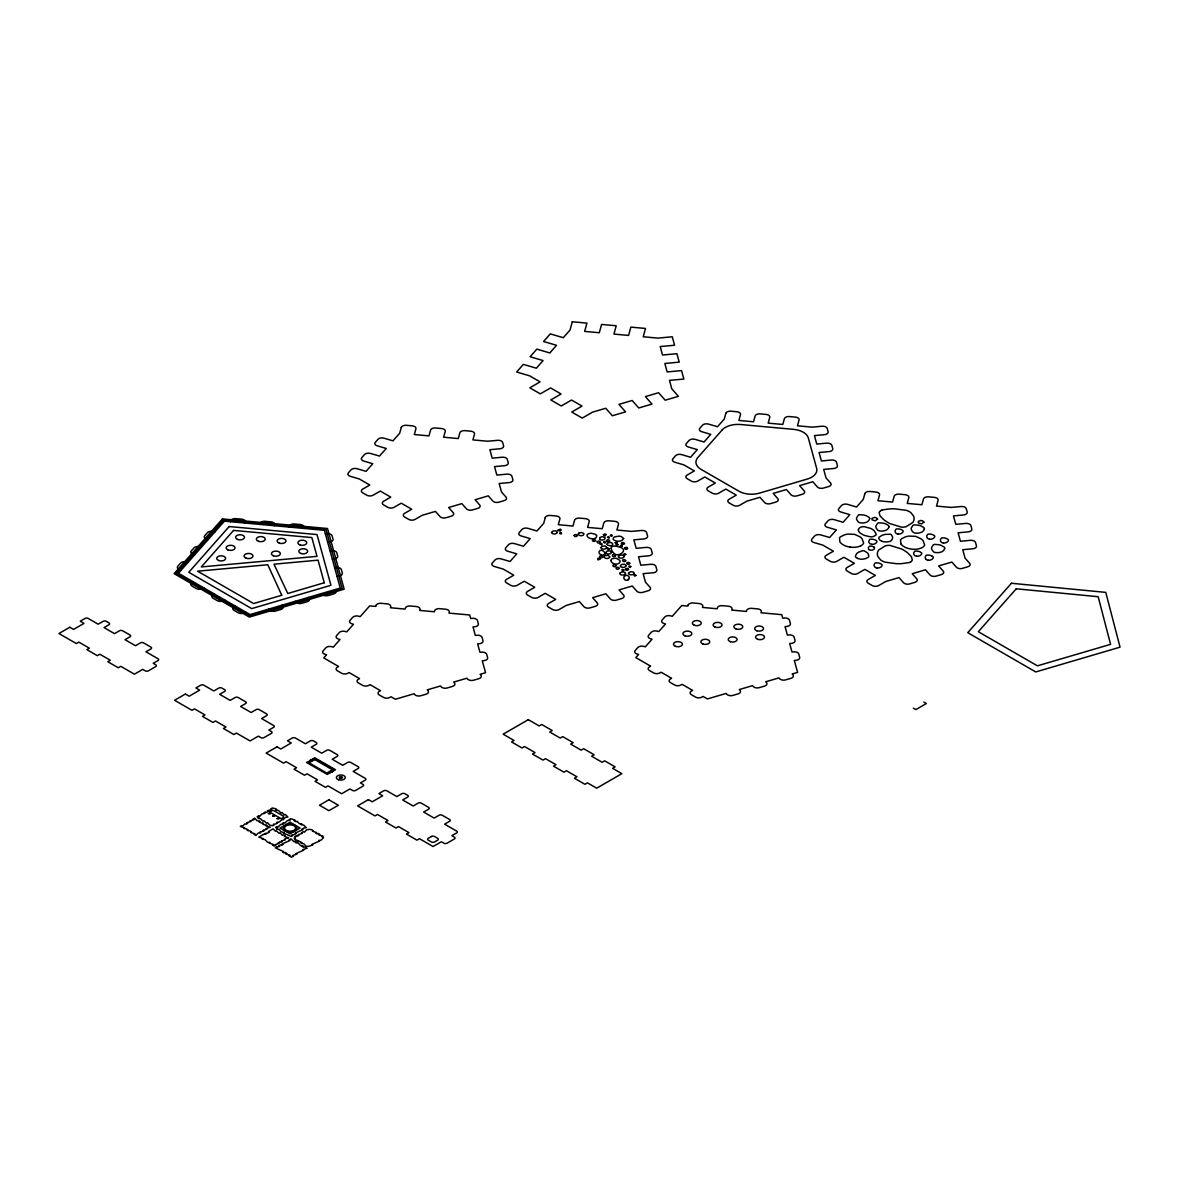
<?xml version="1.0" encoding="UTF-8"?>
<svg xmlns="http://www.w3.org/2000/svg" width="1179" height="1179" viewBox="0 0 1179 1179"><rect width="100%" height="100%" fill="white"/><g stroke="black" fill="none" stroke-linecap="round" stroke-linejoin="round"><path stroke-width="1.5" d="M858.356 529.798L858.341 530.034A9.609 5.541 0 0 0 860.935 533.527L863.057 534.765A29.991 17.317 0 0 0 864.561 535.428L870.353 536.828A6.249 3.611 0 0 0 873.595 536.43L875.629 535.34A4.333 2.505 0 0 0 876.218 534.279L874.361 530.918A20.087 11.598 0 0 0 872.254 529.283A18.599 10.744 0 0 0 870.809 528.443L863.853 526.586M625.474 573.937L625.474 573.495A5.586 3.228 0 0 0 624.826 572.287L622.04 571.933A5.703 3.286 0 0 0 620.316 573.053M230.48 521.722L230.745 520.779A4.451 2.564 0 0 1 235.829 518.642L241.695 519.173A4.451 2.564 0 0 1 245.394 522.105L245.129 523.063M259.778 524.404L260.028 523.447A4.451 2.564 0 0 1 265.128 521.31L270.978 521.855A4.451 2.564 0 0 1 274.678 524.788L274.412 525.746M289.061 527.087L289.327 526.129A4.451 2.564 0 0 1 294.411 523.992L300.262 524.522A4.451 2.564 0 0 1 303.961 527.47L303.71 528.413M634.125 573.805L634.155 573.259A5.586 3.228 0 0 0 633.506 572.066L630.721 571.697A5.703 3.286 0 0 0 628.996 572.817M628.834 578.992L627.862 579.965M604.459 554.528L604.798 553.423M310.49 759.703L311.551 759.703M311.477 760.101L314.719 757.743L335.47 769.725L332.316 771.7M331.27 771.7L332.183 771.597L327.29 774.441L306.54 762.459L311.197 760.308L310.49 760.042M332.301 772.053L331.314 772.068M597.974 558.522L597.915 559.937L600.008 559.141M193.282 581.807L192.103 582.485A4.451 2.564 0 0 0 192.103 586.125L196.303 588.542A4.451 2.564 0 0 0 202.596 588.542L203.775 587.864M214.254 593.907L213.075 594.599A4.451 2.564 0 0 0 213.075 598.225L217.275 600.642A4.451 2.564 0 0 0 223.553 600.642L224.732 599.964M235.225 606.021L234.046 606.699A4.451 2.564 0 0 0 234.046 610.324L238.232 612.756A4.451 2.564 0 0 0 244.525 612.756L245.704 612.078M860.567 545.892L862.203 544.904A7.855 4.539 0 0 0 863.617 542.988L862.041 538.641A19.144 11.053 0 0 0 859.933 536.769L854.642 534.367L848.128 534.072A13.897 8.017 0 0 0 844.562 534.809L840.568 536.74A7.944 4.583 0 0 0 839.522 537.963L839.89 541.913A14.693 8.489 0 0 0 850.251 547.13M882.216 509.932L889.791 508.886A46.909 27.088 0 0 1 895.141 508.871L906.194 510.33A13.809 7.973 0 0 1 910.719 512.526L913.533 515.93A18.481 10.67 0 0 1 912.826 522.474L906.076 526.733A10.036 5.792 0 0 1 901.567 527.175L889.747 523.535A45.141 26.071 0 0 1 883.557 519.497L879.976 515.754L879.166 512.6A6.529 3.773 0 0 1 880.212 511.067A7.487 4.318 0 0 1 880.949 510.536M325.375 533.807L327.025 533.66A4.451 2.564 0 0 1 332.11 535.797L333.038 539.186A4.451 2.564 0 0 1 329.339 542.119L327.688 542.266M330.017 550.726L331.667 550.578A4.451 2.564 0 0 1 336.752 552.7L337.68 556.09A4.451 2.564 0 0 1 333.981 559.023L332.331 559.17M334.659 567.63L336.295 567.482A4.451 2.564 0 0 1 341.394 569.619L342.323 572.994A4.451 2.564 0 0 1 338.624 575.942L336.973 576.089M623.278 542.605C627.7 544.064 619.727 545.656 621.628 542.812A3.198 1.842 0 0 1 623.278 542.62M898.074 533.94L897.867 533.91A2.844 1.636 0 0 1 896.025 533.247L895.274 532.156A9.167 5.291 0 0 1 895.17 530.565L896.055 529.179A2.034 1.179 0 0 1 896.924 528.87L899.223 528.973A8.71 5.025 0 0 1 901.552 529.71L902.878 530.565A2.653 1.533 0 0 1 903.143 531.302L902.908 531.994A5.04 2.918 0 0 1 898.089 534.146M929.7 539.112L929.494 539.098A2.844 1.636 0 0 1 927.637 538.42L926.9 537.344A9.167 5.291 0 0 1 926.782 535.738L927.667 534.367A2.034 1.179 0 0 1 928.551 534.043L930.85 534.161A8.71 5.025 0 0 1 933.164 534.898L934.49 535.752A2.653 1.533 0 0 1 934.77 536.489L934.52 537.182A5.04 2.918 0 0 1 929.7 539.334M943.392 542.9L943.185 542.885A2.844 1.636 0 0 1 941.343 542.207L940.591 541.117A9.167 5.291 0 0 1 940.474 539.525L941.373 538.155A2.034 1.179 0 0 1 942.242 537.83L944.541 537.948A8.71 5.025 0 0 1 946.87 538.685L948.196 539.525A2.653 1.533 0 0 1 948.461 540.262L948.211 540.969A5.04 2.918 0 0 1 943.392 543.106M871.782 544.212L871.576 544.197A2.844 1.636 0 0 1 869.734 543.519L869.056 542.605A9.167 5.291 0 0 1 868.879 540.837L869.763 539.466A2.034 1.179 0 0 1 870.633 539.142L872.932 539.26A8.71 5.025 0 0 1 875.26 539.997L876.586 540.852A2.653 1.533 0 0 1 876.852 541.588L876.616 542.281A5.04 2.918 0 0 1 871.797 544.433M916.658 556.134L916.451 556.12A2.844 1.636 0 0 1 914.609 555.442L913.858 554.351A9.167 5.291 0 0 1 913.74 552.759L914.624 551.389A2.034 1.179 0 0 1 915.508 551.065L917.807 551.183A8.71 5.025 0 0 1 920.136 551.905L921.462 552.759A2.653 1.533 0 0 1 921.727 553.496L921.536 554.086A5.04 2.918 0 0 1 916.658 556.341M928.212 560.128L928.006 560.099A2.844 1.636 0 0 1 926.163 559.436M877.058 567.88L876.852 567.865A2.844 1.636 0 0 1 874.995 567.187L874.258 566.097A9.167 5.291 0 0 1 874.14 564.505L875.024 563.135A2.034 1.179 0 0 1 875.909 562.81L878.208 562.928A8.71 5.025 0 0 1 880.521 563.665L881.848 564.505A2.653 1.533 0 0 1 882.128 565.242L881.936 565.832A5.04 2.918 0 0 1 877.058 568.101M214.902 531.95L213.414 531.523A4.451 2.564 0 0 0 207.43 532.643L204.748 535.693A4.451 2.564 0 0 0 206.679 539.142L208.167 539.584M201.447 547.203L199.958 546.776A4.451 2.564 0 0 0 193.975 547.896L191.278 550.947A4.451 2.564 0 0 0 193.223 554.395L194.712 554.837M187.977 562.457L186.488 562.029A4.451 2.564 0 0 0 180.505 563.149L177.823 566.2A4.451 2.564 0 0 0 179.768 569.649L181.242 570.091M857.634 558.404L856.367 557.741A4.495 2.594 0 0 1 855.379 556.355L856.455 553.879A15.298 8.828 0 0 1 858.489 552.199L862.674 550.696A3.286 1.901 0 0 1 864.015 550.799L867.066 552.524A14.575 8.415 0 0 1 868.392 554.248L868.805 556.4A4.259 2.461 0 0 1 868.098 557.358L866.108 558.374A14.516 8.386 0 0 1 865.268 558.654L864.148 558.934A6.426 3.714 0 0 1 860.847 559.155A8.017 4.628 0 0 1 857.634 558.389M601.216 554.793C596.957 553.629 599.492 548.456 603.058 550.873A6.912 3.994 0 0 1 604.694 553.423M931.69 555.898L933.016 556.753A2.653 1.533 0 0 1 933.282 557.49L933.031 558.183A5.04 2.918 0 0 1 928.212 560.334M923.835 702.08L926.355 703.539L915.877 709.581L913.357 708.137M314.719 759.556L332.478 769.813M874.509 547.41L873.551 546.82A6.912 3.994 0 0 0 871.708 546.245L870.043 546.128A1.636 0.943 0 0 0 869.188 546.408L868.54 547.233A7.059 4.082 0 0 0 868.628 548.898L868.894 549.355M604.842 537.712L604.208 537.315A5.586 3.228 0 0 0 602.292 536.71L599.89 537.462A5.703 3.286 0 0 0 599.964 539.068M926.163 559.436L925.412 558.345A9.167 5.291 0 0 1 925.294 556.753L926.178 555.368A2.034 1.179 0 0 1 927.062 555.058L929.361 555.162A8.71 5.025 0 0 1 931.69 555.898M334.777 589.647L335.543 590.517A4.451 2.564 0 0 1 333.598 593.965L328.307 595.513A4.451 2.564 0 0 1 322.324 594.393L321.572 593.538M308.353 597.429L309.119 598.284A4.451 2.564 0 0 1 307.174 601.732L301.883 603.294A4.451 2.564 0 0 1 295.9 602.174L295.148 601.305M281.943 605.195L282.695 606.05A4.451 2.564 0 0 1 280.749 609.514L275.473 611.061A4.451 2.564 0 0 1 269.49 609.941L268.724 609.086M596.589 535.531C597.724 540.336 586.788 539.54 587.009 535.045A3.257 1.886 0 0 1 587.525 534.367L588.822 533.689A5.6 3.228 0 0 1 590.988 533.247L595.159 534.205A7.634 4.407 0 0 1 596.589 535.531M900.903 543.917L900.535 539.953A7.944 4.583 0 0 1 901.581 538.744L905.59 536.799A13.897 8.017 0 0 1 909.156 536.077L915.656 536.357L920.946 538.759A19.144 11.053 0 0 1 923.069 540.63L924.631 544.978A7.855 4.539 0 0 1 923.216 546.909L921.58 547.896A12.011 6.927 0 0 1 911.279 549.09A14.693 8.489 0 0 1 900.933 543.902M624.104 556.562L623.809 556.046A5.586 3.228 0 0 0 622.497 555.044L619.771 555.162A5.703 3.286 0 0 0 618.71 556.65M626.034 565.773L625.754 565.257A5.586 3.228 0 0 0 624.428 564.255L621.598 564.461A5.703 3.286 0 0 0 620.64 565.846M606.699 547.513L606.404 546.982A5.586 3.228 0 0 0 605.092 545.995L602.248 546.201A5.703 3.286 0 0 0 601.29 547.587M611.547 552.391L611.253 551.86A5.586 3.228 0 0 0 609.941 550.873L607.214 550.991A5.703 3.286 0 0 0 606.139 552.465M330.592 772.54A1.665 0.958 0 0 1 330.592 771.184A1.665 0.958 0 0 1 332.95 771.184M312.199 759.188A1.665 0.958 0 0 1 312.199 760.558A1.665 0.958 0 0 1 309.841 760.558M597.9 558.271A1.592 0.914 0 0 1 599.772 559.111M610.088 545.612A5.703 3.286 0 0 1 607.686 545.052L606.713 544.271L607.318 543.416A5.586 3.228 0 0 1 609.057 542.664L609.956 542.487A2.844 1.636 0 0 1 612.756 544.167A2.844 1.636 0 0 1 610.118 545.862M605.814 555.56A5.703 3.286 0 0 1 608.408 555.501L609.911 556.901A5.586 3.228 0 0 1 608.865 557.991L608.158 558.36A2.844 1.636 0 0 1 604.414 557.49A2.844 1.636 0 0 1 605.608 555.324M625.872 565.773A2.844 1.636 0 0 1 623.131 567.394A2.844 1.636 0 0 1 620.198 565.876M623.942 556.562A2.844 1.636 0 0 1 621.186 558.183A2.844 1.636 0 0 1 618.268 556.665M606.537 547.498A2.844 1.636 0 0 1 603.781 549.119A2.844 1.636 0 0 1 600.863 547.601M611.385 552.391A2.844 1.636 0 0 1 608.629 554.012A2.844 1.636 0 0 1 605.711 552.479M604.562 554.572A2.255 1.312 0 0 1 601.29 554.749M579.154 533.173A5.703 3.286 0 0 1 581.468 532.51L583.826 533.439A5.586 3.228 0 0 1 583.649 534.677L583.281 535.178A2.844 1.636 0 0 1 579.228 535.266A2.844 1.636 0 0 1 578.801 533.011M604.694 537.757A2.844 1.636 0 0 1 603.324 539.879A2.844 1.636 0 0 1 599.58 539.186M557.092 531.935A5.586 3.228 0 0 0 555.913 530.874L553.054 530.977A5.703 3.286 0 0 0 551.934 532.318M557.166 532.451A2.844 1.636 0 0 1 554.218 533.954A2.844 1.636 0 0 1 551.492 532.318M633.963 573.775A2.844 1.636 0 0 1 630.426 574.748A2.844 1.636 0 0 1 628.569 572.743M625.283 573.996A2.844 1.636 0 0 1 621.746 574.984A2.844 1.636 0 0 1 619.889 572.979M628.731 578.963A6.912 3.994 0 0 0 628.761 576.251C626.535 573.554 621.672 576.988 624.649 579.567A2.255 1.312 0 0 0 627.935 580.024M880.846 510.61A6.529 3.773 0 0 1 882.098 510.006M858.43 529.813A5.792 3.345 0 0 1 863.839 526.541M881.671 541.132A8.017 4.628 0 0 1 879.446 539.599L878.886 538.67A4.495 2.594 0 0 1 879.151 537.182L882.157 535.295A15.298 8.828 0 0 1 885.326 534.382L890.248 534.22A3.286 1.901 0 0 1 891.339 534.677L892.606 537.034A14.575 8.415 0 0 1 892.341 538.906L890.926 540.91A4.259 2.461 0 0 1 889.511 541.559L886.917 541.913A14.516 8.386 0 0 1 885.96 541.913L884.736 541.868A6.426 3.714 0 0 1 881.656 541.146M874.214 547.469A3.36 1.931 0 0 1 872.902 549.856A3.36 1.931 0 0 1 868.599 549.502M910.586 561.926A6.529 3.773 0 0 1 909.333 562.53L901.655 563.65A46.909 27.088 0 0 1 896.305 563.665L885.252 562.206A13.809 7.973 0 0 1 880.713 560.01L877.913 556.606A18.481 10.67 0 0 1 878.62 550.062L885.355 545.818A10.036 5.792 0 0 1 889.88 545.361L901.699 549.016A45.141 26.071 0 0 1 907.874 553.039L911.47 556.797L912.281 559.937A6.529 3.773 0 0 1 911.234 561.469A7.487 4.318 0 0 1 910.483 562M860.611 545.936A12.011 6.927 0 0 1 850.265 547.1M602.705 557.004L602.616 556.753A3.198 1.842 0 0 0 601.526 555.928C597.65 555.191 600.17 559.819 602.675 557.166M609.44 548.78C607.406 551.492 606.345 546.29 609.44 548.824M615.453 555.707L615.364 555.471A3.198 1.842 0 0 0 614.274 554.631C610.501 553.835 612.785 558.522 615.438 555.869M615.954 565.758C614.952 568.573 610.221 564.785 614.775 564.682A3.198 1.842 0 0 1 615.806 565.448L615.954 565.758M617.958 544.61C616.249 547.307 614.598 542.252 617.958 544.61M619.108 568.352C618.15 571.078 613.316 567.467 617.929 567.276A3.198 1.842 0 0 1 618.96 568.042L619.108 568.352M622.203 546.054C620.331 548.78 618.931 543.666 622.203 546.054M623.883 570.046C622.173 572.743 620.522 567.688 623.883 570.046M625.725 560.688L625.636 560.438A3.198 1.842 0 0 0 624.546 559.612C620.714 558.861 623.175 563.503 625.695 560.836M625.798 554.381C623.868 557.077 622.615 551.934 625.798 554.381M627.567 548.353C626.771 551.079 621.746 547.498 626.388 547.277A3.198 1.842 0 0 1 627.42 548.043L627.567 548.412M628.51 569.398C627.346 572.198 622.792 568.396 627.331 568.322A3.198 1.842 0 0 1 628.363 569.103L628.51 569.398M629.733 563.415C628.834 566.112 623.912 562.53 628.554 562.339A3.198 1.842 0 0 1 629.586 563.105L629.733 563.415M630.824 566.554C629.144 569.236 627.493 564.166 630.824 566.554M611.208 548.161L611.208 548.338A16.197 9.344 0 0 0 613.257 552.494C617.236 559.038 629.763 549.591 619.668 547.159A18.525 10.699 0 0 0 616.484 546.304L614.097 546.024A2.815 1.621 0 0 0 611.547 547.041L611.208 548.161M615.187 542.694C617.958 545.435 618.253 540.468 615.187 542.694M574.173 535.369C573.922 537.639 578.697 536.371 576.988 534.971A3.198 1.842 0 0 0 575.485 534.529L574.173 535.295M592.462 540.233C592.271 542.591 597.075 541.087 595.292 539.835A3.198 1.842 0 0 0 593.789 539.392L592.462 540.233M597.178 541.854C596.972 544.197 601.791 542.738 599.993 541.456A3.198 1.842 0 0 0 598.505 541.014L597.193 541.706M600.258 544.123C602.823 546.879 602.675 541.574 600.258 544.123M603.368 534.839L605.092 536.047L606.271 534.485A3.198 1.842 0 0 0 604.694 533.984L603.368 534.765M603.677 542.237C606.212 544.978 606.08 539.79 603.677 542.193M606.492 540.601C606.257 542.841 611.017 541.633 609.322 540.203A3.198 1.842 0 0 0 607.819 539.746L606.492 540.601M607.539 537.403C610.177 540.1 609.808 534.927 607.553 537.3M610.383 535.502C613.08 538.213 612.564 532.967 610.398 535.443M557.932 530.299L559.833 531.11L561.204 529.946A3.198 1.842 0 0 0 560.261 529.135L557.932 530.299M559.642 533.468C563.105 535.517 561.233 530.476 559.657 533.424M610.869 560.482C611.223 564.402 618.798 565.625 620.066 561.823A7.634 4.407 0 0 0 619.697 560.276L616.573 558.419A5.6 3.228 0 0 0 614.288 558.315L612.608 558.625A3.257 1.886 0 0 0 611.68 559.111L610.869 560.482M635.997 575.367C634.022 577.975 632.931 572.935 635.997 575.367M268.429 813.584L270.433 813.672L268.444 813.51M272.762 816.089L274.751 816.177L272.776 816.001M277.094 818.594L279.084 818.624L277.094 818.594M623.647 538.508C622.114 542.104 616.249 541.883 613.522 539.776A3.257 1.886 0 0 1 613.168 539.068L613.404 538.066A5.6 3.228 0 0 1 614.583 536.931L618.842 536.121A7.634 4.407 0 0 1 621.421 536.622L623.647 538.508M869.66 518.686L869.144 519.998A14.516 8.386 0 0 1 868.776 520.514L868.186 521.133A6.426 3.714 0 0 1 865.784 522.459A8.017 4.628 0 0 1 862.438 522.975L860.744 522.901A4.495 2.594 0 0 1 858.504 522.15L856.75 519.806A15.298 8.828 0 0 1 856.602 517.758L858.356 515.09A3.286 1.901 0 0 1 859.535 514.707L863.765 515.002A14.575 8.415 0 0 1 866.624 515.916L869.218 517.478A4.259 2.461 0 0 1 869.66 518.48L869.66 518.686M877.589 519.055L875.231 520.838L872.165 519.88A6.013 3.478 0 0 1 872.062 518.303L874.626 517.389A5.895 3.404 0 0 1 876.631 518.023L877.589 519.055M888.995 526.792L888.48 528.104A14.516 8.386 0 0 1 888.096 528.619L887.522 529.238A6.426 3.714 0 0 1 885.12 530.565A8.017 4.628 0 0 1 881.774 531.095L880.065 531.007A4.495 2.594 0 0 1 877.839 530.27L876.085 527.912A15.298 8.828 0 0 1 875.938 525.863L877.677 523.211A3.286 1.901 0 0 1 878.856 522.828L883.086 523.122A14.575 8.415 0 0 1 885.96 524.021L888.553 525.583A4.259 2.461 0 0 1 888.995 526.6L888.995 526.792M923.894 522.105L921.536 523.889L918.529 523.034A6.013 3.478 0 0 1 918.367 521.354L920.932 520.44A5.895 3.404 0 0 1 922.951 521.074L923.894 522.105M924.351 528.87L923.835 530.182A14.516 8.386 0 0 1 923.466 530.697L922.877 531.316A6.426 3.714 0 0 1 920.475 532.643A8.017 4.628 0 0 1 917.129 533.173L915.435 533.085A4.495 2.594 0 0 1 913.194 532.333L911.441 529.99A15.298 8.828 0 0 1 911.293 527.941L913.032 525.274A3.286 1.901 0 0 1 914.226 524.891L918.456 525.186A14.575 8.415 0 0 1 921.315 526.099L923.909 527.661A4.259 2.461 0 0 1 924.351 528.664L924.351 528.87M944.674 548.353L944.158 549.665A14.516 8.386 0 0 1 943.789 550.18L943.2 550.799A6.426 3.714 0 0 1 940.798 552.14A8.017 4.628 0 0 1 937.452 552.656L935.758 552.583A4.495 2.594 0 0 1 933.517 551.831L931.764 549.473A15.298 8.828 0 0 1 931.616 547.439L933.37 544.772A3.286 1.901 0 0 1 934.549 544.389L938.779 544.683A14.575 8.415 0 0 1 941.638 545.582L944.232 547.159A4.259 2.461 0 0 1 944.674 548.161L944.674 548.353M401.287 427.432L399.696 433.209L392.975 440.828L383.956 438.175A4.451 2.564 0 0 0 377.973 439.31L375.276 442.361A4.451 2.564 0 0 0 377.221 445.809L386.24 448.462L379.505 456.081L370.486 453.443A4.451 2.564 0 0 0 364.503 454.563L361.82 457.614A4.451 2.564 0 0 0 363.766 461.063L372.77 463.715L366.05 471.349L357.031 468.697A4.451 2.564 0 0 0 351.047 469.817L348.35 472.867A4.451 2.564 0 0 0 350.296 476.316L359.315 478.969L369.793 485.026L362.646 489.152A4.451 2.564 0 0 0 362.646 492.778L366.831 495.209A4.451 2.564 0 0 0 373.124 495.209L380.286 491.068L390.765 497.125L383.617 501.252A4.451 2.564 0 0 0 383.617 504.892L387.803 507.309A4.451 2.564 0 0 0 394.095 507.309L401.258 503.182L411.736 509.24L404.574 513.366A4.451 2.564 0 0 0 404.574 516.991L408.774 519.423A4.451 2.564 0 0 0 415.067 519.423L422.215 515.282L435.434 511.406L440.018 516.608A4.451 2.564 0 0 0 446.001 517.728L451.292 516.166A4.451 2.564 0 0 0 453.237 512.718L448.639 507.515L461.844 503.625L466.442 508.827A4.451 2.564 0 0 0 472.425 509.962L477.716 508.4A4.451 2.564 0 0 0 479.661 504.951L475.063 499.749L488.268 495.858L492.866 501.06A4.451 2.564 0 0 0 498.85 502.18L504.126 500.633A4.451 2.564 0 0 0 506.071 497.17L501.488 491.967L499.159 483.508L509.151 482.594A4.451 2.564 0 0 0 512.85 479.661L511.922 476.287A4.451 2.564 0 0 0 506.837 474.15L496.845 475.063L494.517 466.604L504.524 465.69A4.451 2.564 0 0 0 508.208 462.757L507.294 459.368A4.451 2.564 0 0 0 502.195 457.231L492.203 458.145L489.889 449.7L499.881 448.786A4.451 2.564 0 0 0 503.58 445.839L502.652 442.464A4.451 2.564 0 0 0 497.553 440.327L487.561 441.241L472.926 439.9L474.503 434.137A4.451 2.564 0 0 0 470.804 431.19L464.953 430.659A4.451 2.564 0 0 0 459.854 432.796L458.277 438.559L443.628 437.217L445.22 431.455A4.451 2.564 0 0 0 441.521 428.522L435.655 427.977A4.451 2.564 0 0 0 430.571 430.114L428.994 435.891L414.345 434.55L415.922 428.773A4.451 2.564 0 0 0 412.237 425.84L406.372 425.31A4.451 2.564 0 0 0 401.287 427.432M376.057 605.461L375.792 606.404L369.72 605.859L360.199 616.632L358.725 616.204A4.451 2.564 0 0 0 352.742 617.324L350.045 620.375A4.451 2.564 0 0 0 351.99 623.824L353.479 624.266L346.744 631.9L345.255 631.458A4.451 2.564 0 0 0 339.272 632.578L336.59 635.628A4.451 2.564 0 0 0 338.52 639.077L340.009 639.519L333.289 647.153L331.8 646.711A4.451 2.564 0 0 0 325.817 647.831L323.12 650.882A4.451 2.564 0 0 0 325.065 654.33L326.554 654.772L323.768 657.926L338.594 666.489L337.415 667.167A4.451 2.564 0 0 0 337.415 670.807L341.601 673.224A4.451 2.564 0 0 0 347.893 673.224L349.072 672.546L359.551 678.603L358.372 679.281A4.451 2.564 0 0 0 358.372 682.906L362.572 685.338A4.451 2.564 0 0 0 368.865 685.338L370.044 684.645L380.522 690.702L379.343 691.38A4.451 2.564 0 0 0 379.343 695.02L383.543 697.437A4.451 2.564 0 0 0 389.836 697.437L391.015 696.76L395.348 699.265L414.035 693.768L414.787 694.623A4.451 2.564 0 0 0 420.77 695.743L426.061 694.195A4.451 2.564 0 0 0 428.006 690.732L427.24 689.877L440.46 686.001L441.211 686.856A4.451 2.564 0 0 0 447.195 687.976L452.471 686.414A4.451 2.564 0 0 0 454.416 682.965L453.664 682.11L466.869 678.22L467.636 679.075A4.451 2.564 0 0 0 473.619 680.209L478.895 678.647A4.451 2.564 0 0 0 480.84 675.199L480.089 674.329L485.556 672.723L482.27 660.771L483.921 660.623A4.451 2.564 0 0 0 487.62 657.676L486.691 654.301A4.451 2.564 0 0 0 481.607 652.164L479.956 652.311L477.642 643.867L479.278 643.705A4.451 2.564 0 0 0 482.977 640.772L482.049 637.397A4.451 2.564 0 0 0 476.964 635.26L475.314 635.407L473 626.948L474.651 626.801A4.451 2.564 0 0 0 478.335 623.868L477.421 620.478A4.451 2.564 0 0 0 472.322 618.341L470.672 618.503L469.714 614.996L449.007 613.109L449.273 612.152A4.451 2.564 0 0 0 445.574 609.219L439.708 608.673A4.451 2.564 0 0 0 434.624 610.81L434.358 611.768L419.724 610.427L419.975 609.469A4.451 2.564 0 0 0 416.29 606.537L410.425 606.006A4.451 2.564 0 0 0 405.34 608.128L405.075 609.086L390.441 607.745L390.691 606.802A4.451 2.564 0 0 0 386.992 603.854L381.141 603.324A4.451 2.564 0 0 0 376.057 605.461M572.287 321.764L570.017 330.061L563.282 337.695L550.298 333.878L543.563 341.497L556.547 345.314L549.812 352.948L536.843 349.131L530.108 356.751L543.092 360.568L536.357 368.202L523.373 364.385L516.653 372.004L529.622 375.836L540.115 381.878L529.813 387.832L540.291 393.874L550.593 387.935L561.071 393.992L550.77 399.932L561.263 405.989L571.564 400.035L582.043 406.092L571.741 412.046L582.234 418.088L592.536 412.149L605.741 408.258L612.358 415.76L625.563 411.869L618.946 404.368L632.165 400.492L638.767 407.978L651.987 404.088L645.37 396.601L658.575 392.71L665.192 400.212L678.411 396.321L671.794 388.834L669.466 380.375L683.864 379.063L681.536 370.604L667.152 371.916L664.838 363.471L679.222 362.145L676.908 353.7L662.51 355.012L660.196 346.552L674.58 345.241L672.266 336.781L657.882 338.108L643.233 336.767L645.517 328.455L630.868 327.114L628.584 335.425L613.95 334.084L616.219 325.772L601.585 324.431L599.3 332.743L584.651 331.402L586.936 323.105L572.287 321.764M545.258 517.596L543.681 523.358L536.946 530.992L527.927 528.339A4.451 2.564 0 0 0 521.943 529.459L519.261 532.51A4.451 2.564 0 0 0 521.206 535.959L530.211 538.611L523.491 546.245L514.471 543.593A4.451 2.564 0 0 0 508.488 544.713L505.791 547.763A4.451 2.564 0 0 0 507.736 551.212L516.756 553.865L510.021 561.499L501.001 558.846A4.451 2.564 0 0 0 495.018 559.966L492.336 563.017A4.451 2.564 0 0 0 494.281 566.465L503.286 569.118L513.779 575.175L506.616 579.302A4.451 2.564 0 0 0 506.616 582.942L510.816 585.359A4.451 2.564 0 0 0 517.109 585.359L524.257 581.232L534.75 587.275L527.588 591.416A4.451 2.564 0 0 0 527.588 595.041L531.788 597.458A4.451 2.564 0 0 0 538.066 597.458L545.229 593.332L555.707 599.389L548.559 603.515A4.451 2.564 0 0 0 548.559 607.156L552.745 609.572A4.451 2.564 0 0 0 559.038 609.572L566.2 605.431L579.405 601.555L584.003 606.758A4.451 2.564 0 0 0 589.986 607.878L595.262 606.33A4.451 2.564 0 0 0 597.208 602.867L592.61 597.665L605.829 593.774L610.427 598.991A4.451 2.564 0 0 0 616.396 600.111L621.687 598.549A4.451 2.564 0 0 0 623.632 595.1L619.034 589.898L632.253 586.007L636.837 591.21A4.451 2.564 0 0 0 642.82 592.33L648.111 590.782A4.451 2.564 0 0 0 650.056 587.334L645.458 582.117L643.144 573.672L653.137 572.758A4.451 2.564 0 0 0 656.836 569.811L655.907 566.436A4.451 2.564 0 0 0 650.808 564.299L640.816 565.213L638.502 556.753L648.494 555.84A4.451 2.564 0 0 0 652.193 552.907L651.265 549.517A4.451 2.564 0 0 0 646.18 547.395L636.174 548.309L633.86 539.849L643.852 538.936A4.451 2.564 0 0 0 647.551 536.003L646.623 532.613A4.451 2.564 0 0 0 641.538 530.476L631.546 531.39L616.897 530.049L618.474 524.287A4.451 2.564 0 0 0 614.79 521.339L608.924 520.809A4.451 2.564 0 0 0 603.84 522.945L602.248 528.723L587.614 527.381L589.191 521.604A4.451 2.564 0 0 0 585.491 518.672L579.641 518.126A4.451 2.564 0 0 0 574.556 520.263L572.965 526.04L558.315 524.699L559.907 518.922A4.451 2.564 0 0 0 556.208 515.989L550.342 515.459A4.451 2.564 0 0 0 545.258 517.596M725.822 413.343L724.245 419.105L717.51 426.739L708.491 424.086A4.451 2.564 0 0 0 702.507 425.206L699.825 428.257A4.451 2.564 0 0 0 701.77 431.706L710.775 434.358L704.055 441.992L695.035 439.34A4.451 2.564 0 0 0 689.052 440.46L686.355 443.51A4.451 2.564 0 0 0 688.3 446.974L697.32 449.626L690.585 457.246L681.565 454.593A4.451 2.564 0 0 0 675.596 455.713L672.9 458.764A4.451 2.564 0 0 0 674.845 462.227L683.864 464.88L694.343 470.922L687.18 475.063A4.451 2.564 0 0 0 687.18 478.689L691.38 481.106A4.451 2.564 0 0 0 697.673 481.106L704.821 476.979L715.314 483.036L708.152 487.163A4.451 2.564 0 0 0 708.152 490.788L712.352 493.22A4.451 2.564 0 0 0 718.63 493.22L725.792 489.079L736.271 495.136L729.123 499.262A4.451 2.564 0 0 0 729.123 502.902L733.309 505.319A4.451 2.564 0 0 0 739.601 505.319L746.764 501.193L759.969 497.302L764.567 502.505A4.451 2.564 0 0 0 770.55 503.625L775.826 502.077A4.451 2.564 0 0 0 777.772 498.629L773.188 493.411L786.393 489.536L790.991 494.738A4.451 2.564 0 0 0 796.975 495.858L802.251 494.31A4.451 2.564 0 0 0 804.196 490.847L799.598 485.645L812.817 481.754L817.401 486.971A4.451 2.564 0 0 0 823.384 488.091L828.675 486.529A4.451 2.564 0 0 0 830.62 483.081L826.022 477.878L823.708 469.419L833.7 468.505A4.451 2.564 0 0 0 837.399 465.572L836.471 462.183A4.451 2.564 0 0 0 831.372 460.046L821.38 460.96L819.066 452.515L829.058 451.601A4.451 2.564 0 0 0 832.757 448.654L831.829 445.279A4.451 2.564 0 0 0 826.744 443.142L816.752 444.056L814.424 435.596L824.416 434.683A4.451 2.564 0 0 0 828.115 431.75L827.186 428.36A4.451 2.564 0 0 0 822.102 426.238L812.11 427.152L797.461 425.811L799.053 420.033A4.451 2.564 0 0 0 795.353 417.101L789.488 416.555A4.451 2.564 0 0 0 784.403 418.692L782.812 424.469L768.177 423.128L769.754 417.351A4.451 2.564 0 0 0 766.055 414.418L760.204 413.888A4.451 2.564 0 0 0 755.12 416.025L753.528 421.787L738.894 420.446L740.471 414.684A4.451 2.564 0 0 0 736.772 411.736L730.921 411.206A4.451 2.564 0 0 0 725.822 413.343M688.094 605.122L687.843 606.08L681.771 605.52L672.251 616.308L670.763 615.88A4.451 2.564 0 0 0 664.794 617L662.097 620.051A4.451 2.564 0 0 0 664.042 623.499L665.531 623.942L658.796 631.561L657.307 631.133A4.451 2.564 0 0 0 651.324 632.253L648.627 635.304A4.451 2.564 0 0 0 650.572 638.753L652.061 639.195L645.326 646.814L643.852 646.387A4.451 2.564 0 0 0 637.868 647.507L635.172 650.557A4.451 2.564 0 0 0 637.117 654.006L638.605 654.448L635.82 657.602L650.646 666.164L649.452 666.842A4.451 2.564 0 0 0 649.452 670.483L653.652 672.9A4.451 2.564 0 0 0 659.945 672.9L661.124 672.222L671.603 678.264L670.424 678.957A4.451 2.564 0 0 0 670.424 682.582L674.624 684.999A4.451 2.564 0 0 0 680.917 684.999L682.096 684.321L692.574 690.378L691.395 691.056A4.451 2.564 0 0 0 691.395 694.682L695.595 697.113A4.451 2.564 0 0 0 701.873 697.113L703.052 696.421L707.4 698.941L726.087 693.444L726.839 694.298A4.451 2.564 0 0 0 732.822 695.418L738.098 693.871A4.451 2.564 0 0 0 740.044 690.408L739.292 689.553L752.497 685.662L753.263 686.517A4.451 2.564 0 0 0 759.247 687.652L764.523 686.09A4.451 2.564 0 0 0 766.468 682.641L765.716 681.786L778.921 677.896L779.673 678.75A4.451 2.564 0 0 0 785.656 679.87L790.947 678.323A4.451 2.564 0 0 0 792.892 674.86L792.141 674.005L797.608 672.398L794.322 660.446L795.972 660.299A4.451 2.564 0 0 0 799.671 657.351L798.743 653.977A4.451 2.564 0 0 0 793.659 651.84L792.008 651.987L789.679 643.528L791.33 643.38A4.451 2.564 0 0 0 795.029 640.448L794.101 637.058A4.451 2.564 0 0 0 789.016 634.921L787.366 635.083L785.052 626.624L786.688 626.476A4.451 2.564 0 0 0 790.387 623.529L789.458 620.154A4.451 2.564 0 0 0 784.374 618.017L782.723 618.164L781.765 614.672L761.059 612.771L761.325 611.827A4.451 2.564 0 0 0 757.625 608.88L751.76 608.349A4.451 2.564 0 0 0 746.675 610.486L746.41 611.429L731.776 610.103L732.026 609.145A4.451 2.564 0 0 0 728.327 606.212L722.476 605.667A4.451 2.564 0 0 0 717.392 607.804L717.127 608.762L702.478 607.421L702.743 606.463A4.451 2.564 0 0 0 699.044 603.53L693.193 603A4.451 2.564 0 0 0 688.094 605.122M864.87 493.618L863.293 499.395L856.558 507.014L847.539 504.361A4.451 2.564 0 0 0 841.555 505.482L838.873 508.532A4.451 2.564 0 0 0 840.819 511.995L849.823 514.648L843.103 522.268L834.084 519.615A4.451 2.564 0 0 0 828.1 520.735L825.403 523.785A4.451 2.564 0 0 0 827.349 527.249L836.368 529.902L829.633 537.521L820.613 534.868A4.451 2.564 0 0 0 814.645 535.988L811.948 539.039A4.451 2.564 0 0 0 813.893 542.502L822.913 545.155L833.391 551.212L826.228 555.338A4.451 2.564 0 0 0 826.228 558.964L830.429 561.396A4.451 2.564 0 0 0 836.722 561.396L843.869 557.254L854.362 563.311L847.2 567.438A4.451 2.564 0 0 0 847.2 571.078L851.4 573.495A4.451 2.564 0 0 0 857.693 573.495L864.841 569.369L875.319 575.411L868.171 579.552A4.451 2.564 0 0 0 868.171 583.178L872.357 585.595A4.451 2.564 0 0 0 878.65 585.595L885.812 581.468L899.017 577.577L903.615 582.794A4.451 2.564 0 0 0 909.598 583.914L914.875 582.352A4.451 2.564 0 0 0 916.82 578.904L912.237 573.701L925.441 569.811L930.039 575.013A4.451 2.564 0 0 0 936.023 576.133L941.299 574.586A4.451 2.564 0 0 0 943.244 571.137L938.646 565.92L951.866 562.044L956.449 567.246A4.451 2.564 0 0 0 962.432 568.366L967.723 566.804A4.451 2.564 0 0 0 969.669 563.356L965.07 558.153L962.757 549.694L972.749 548.78A4.451 2.564 0 0 0 976.448 545.848L975.519 542.458A4.451 2.564 0 0 0 970.435 540.336L960.428 541.249L958.114 532.79L968.106 531.876A4.451 2.564 0 0 0 971.805 528.944L970.877 525.554A4.451 2.564 0 0 0 965.793 523.417L955.801 524.331L953.472 515.886L963.464 514.972A4.451 2.564 0 0 0 967.163 512.025L966.235 508.65A4.451 2.564 0 0 0 961.15 506.513L951.158 507.427L936.509 506.086L938.101 500.309A4.451 2.564 0 0 0 934.402 497.376L928.536 496.845A4.451 2.564 0 0 0 923.452 498.982L921.875 504.745L907.226 503.404L908.803 497.641A4.451 2.564 0 0 0 905.104 494.694L899.253 494.163A4.451 2.564 0 0 0 894.168 496.3L892.577 502.062L877.942 500.736L879.519 494.959A4.451 2.564 0 0 0 875.82 492.026L869.969 491.481A4.451 2.564 0 0 0 864.87 493.618M222.418 518.907L174.124 573.642L249.358 617.089L344.165 589.191L327.526 528.516L222.418 518.907M223.42 520.042L176.29 573.451L249.697 615.836L342.205 588.616L325.964 529.415L223.42 520.042M224.423 521.162L178.456 573.245L250.051 614.583L340.245 588.041L324.417 530.314L224.423 521.162M229.168 526.541L188.773 572.301L251.687 608.615L330.945 585.3L317.033 534.573L229.168 526.541M233.56 530.403L201.329 566.937L317.004 556.355L311.845 537.565L233.56 530.403M722.123 429.996L697.865 457.481A17.788 10.272 0 0 0 701.137 469.404L738.909 491.216A17.788 10.272 0 0 0 759.571 493.102L807.158 479.101A17.788 10.272 0 0 0 816.649 468.343L808.293 437.881A17.788 10.272 0 0 0 793.511 429.348L740.751 424.528A17.788 10.272 0 0 0 722.123 429.996M1011.435 583.266L967.767 632.696L1035.751 671.942L1120.05 647.168L1105.769 592.389L1011.435 583.266M1016.254 588.793L978.319 631.723L1037.417 665.84L1110.574 644.353L1098.165 596.707L1016.254 588.793M69.782 627.257L58.95 633.521L76.355 643.557L78.875 642.113L89.353 648.155L86.833 649.614L97.326 655.671L99.832 654.212L110.325 660.269L107.805 661.714L118.283 667.771L120.803 666.327L134.406 674.182L142.733 669.377L145.253 670.836A2.225 1.282 0 0 0 148.392 670.836L155.731 666.592A2.225 1.282 0 0 0 155.731 664.779L153.226 663.335L158.015 660.564A2.225 1.282 0 0 0 158.015 658.752L145.96 651.795L150.927 648.936A2.225 1.282 0 0 0 150.927 647.124L143.587 642.879A2.225 1.282 0 0 0 140.434 642.879L135.482 645.738L125.003 639.681L129.955 636.822A2.225 1.282 0 0 0 129.955 635.009L122.616 630.78A2.225 1.282 0 0 0 119.462 630.78L114.51 633.639L104.032 627.582L108.984 624.723A2.225 1.282 0 0 0 108.984 622.91L106.272 621.348A2.225 1.282 0 0 0 103.133 621.348L98.181 624.207L88.204 618.444A2.225 1.282 0 0 0 85.05 618.444L80.26 621.215L84.018 623.382L73.54 629.439L69.782 627.257M185.412 694.018L174.58 700.282L191.985 710.318L194.506 708.874L204.984 714.931L202.479 716.375L212.957 722.432L215.477 720.973L225.955 727.03L223.435 728.489L233.928 734.532L236.448 733.087L250.051 740.943L258.378 736.138L260.883 737.597A2.225 1.282 0 0 0 264.037 737.597L271.376 733.367A2.225 1.282 0 0 0 271.376 731.54L268.856 730.096L273.646 727.325A2.225 1.282 0 0 0 273.646 725.512L261.605 718.556L266.557 715.697A2.225 1.282 0 0 0 266.557 713.884L259.218 709.64A2.225 1.282 0 0 0 256.079 709.64L251.112 712.499L240.634 706.457L245.586 703.598A2.225 1.282 0 0 0 245.586 701.77L238.246 697.541A2.225 1.282 0 0 0 235.107 697.541L230.156 700.4L219.662 694.343L224.614 691.483A2.225 1.282 0 0 0 224.614 689.671L221.917 688.109A2.225 1.282 0 0 0 218.763 688.109L213.812 690.968L203.834 685.205A2.225 1.282 0 0 0 200.695 685.205L195.906 687.976L199.664 690.142L189.185 696.199L185.412 694.018M276.991 746.838L266.159 753.086L283.564 763.137L286.084 761.678L296.563 767.735L294.043 769.194L304.536 775.237L307.041 773.792L317.534 779.835L315.014 781.294L325.492 787.351L328.013 785.892L341.63 793.747L349.942 788.957L352.462 790.402A2.225 1.282 0 0 0 355.601 790.416L362.94 786.172A2.225 1.282 0 0 0 362.94 784.359L360.435 782.9L365.225 780.144A2.225 1.282 0 0 0 365.225 778.317L353.169 771.375L358.136 768.502A2.225 1.282 0 0 0 358.136 766.689L350.797 762.459A2.225 1.282 0 0 0 347.643 762.459L342.691 765.318L332.213 759.261L337.165 756.402A2.225 1.282 0 0 0 337.165 754.589L329.825 750.345A2.225 1.282 0 0 0 326.671 750.345L321.72 753.204L311.241 747.162L316.193 744.303A2.225 1.282 0 0 0 316.193 742.475L313.481 740.913A2.225 1.282 0 0 0 310.342 740.913L305.39 743.772L295.413 738.025A2.225 1.282 0 0 0 292.259 738.025L287.47 740.78L291.242 742.962L280.749 749.004L276.991 746.838M315.663 759.011L309.045 762.828L326.819 773.085L333.421 769.268L315.663 759.011M241.813 825.595L240.324 826.464L244.657 827.864L243.714 828.41L246.603 828.984L248.091 829.854L247.148 830.399L250.022 830.974L251.51 831.829L250.567 832.374L254.944 833.804L254.001 834.349L255.946 835.469L258.186 833.081L260.618 832.772L259.675 832.227L263.831 830.915L262.888 830.37L267.058 829.058L266.115 828.513L270.271 827.201L265.894 825.757L266.837 825.226L263.963 824.652L262.475 823.782L263.418 823.237L260.53 822.662L259.041 821.807L259.984 821.262L257.11 820.687L254.664 818.182L253.176 819.037L254.119 819.582L249.948 820.893L250.891 821.439L246.735 822.75L247.678 823.296L245.954 824.298L245.011 823.753L242.756 826.14L241.813 825.595M258.628 815.897L257.14 816.752L259.041 817.858L258.098 818.403L260.53 818.712L263.005 821.232L263.949 820.687L266.439 823.207L267.382 822.662L269.873 825.197L272.747 825.772L274.235 824.902L273.292 824.357L276.181 823.782L277.669 822.927L276.726 822.382L279.6 821.807L282.09 819.287L283.034 819.832L285.48 817.327L287.912 817.018L285.436 814.483L284.493 815.028L282.002 812.508L281.059 813.053L278.568 810.533L275.694 809.958L276.638 809.413L275.149 808.558L272.305 807.998L270.816 808.853L271.76 809.398L267.412 810.813L268.355 811.358L266.425 812.478L265.481 811.933L263.993 812.788L264.936 813.333L262.047 813.908L259.572 816.443L258.628 815.897M271.126 810.872L269.372 811.874L281.177 818.698L282.931 817.681A2.225 1.282 0 0 0 282.931 815.868L274.265 810.872A2.225 1.282 0 0 0 271.126 810.872M263.462 834.408L258.79 837.119L263.123 838.534L262.18 839.08L265.054 839.654L267.545 842.174L269.976 842.484L269.033 843.029L273.41 844.473L272.467 845.004L274.398 846.124L275.886 845.269L274.943 844.724L279.084 843.427L278.141 842.882L279.865 841.88L280.808 842.425L282.297 841.57L281.354 841.025L285.51 839.713L284.566 839.168L286.305 838.166L288.737 837.856L284.36 836.427L285.303 835.882L283.358 834.761L282.415 835.307L279.939 832.772L278.996 833.317L276.505 830.797L275.562 831.342L273.115 828.837L268.414 831.563L269.357 832.109L267.633 833.096L265.201 833.42L266.145 833.966L263.462 834.408M277.036 826.582L275.547 827.437L277.448 828.542L276.505 829.088L278.937 829.397L281.413 831.917L284.301 832.492L283.358 833.037L291.154 836.456L292.643 835.602L291.699 835.056L294.588 834.481L296.076 833.612L295.133 833.081L302.929 829.662L301.986 829.117L303.887 828.012L306.319 827.702L303.828 825.182L300.954 824.607L301.898 824.062L299.466 823.738L296.975 821.218L296.032 821.763L294.102 820.643L295.045 820.098L290.712 818.683L289.223 819.552L290.167 820.098L287.308 820.643L284.832 823.163L283.888 822.618L282.4 823.487L283.343 824.033L280.455 824.607L277.979 827.127L277.036 826.582M290.049 822.22L279.983 828.041L290.049 833.848L300.114 828.041L290.049 822.22M328.912 799.789L319.48 805.242L328.912 810.68L338.344 805.242L328.912 799.789M277.198 846.773L275.296 847.878L283.623 851.592L282.68 852.137L284.168 852.992L285.112 852.446L286.836 853.449L285.893 853.994L290.034 855.291L289.091 855.836L291.522 857.236L293.424 856.146L292.48 855.6L296.857 854.156L295.914 853.611L303.71 850.206L302.767 849.661L307.13 848.232L304.698 846.817L303.755 847.362L302.06 846.389L303.003 845.844L300.571 845.52L298.302 843.118L295.62 842.661L296.563 842.115L295.074 841.261L294.131 841.806L290.918 838.859L288.973 839.979L289.916 840.524L282.12 843.943L283.063 844.488L281.575 845.343L280.631 844.798L278.686 845.918L279.629 846.463L277.198 846.773M296.548 835.616L294.603 836.736L295.546 837.282L294.057 838.136L295.546 838.991L294.603 839.536L298.773 840.848L297.83 841.393L300.498 841.85L301.986 842.705L301.043 843.25L303.71 843.707L305.965 846.095L308.397 846.404L312.759 844.975L311.816 844.429L319.627 841.01L318.684 840.465L321.115 840.155L323.562 837.65L322.073 836.795L323.017 836.25L318.875 834.953L319.818 834.408L318.094 833.406L317.151 833.951L315.663 833.096L316.606 832.551L312.45 831.239L313.393 830.694L311.654 829.692L309.222 829.382L306.791 829.692L304.344 832.197L303.401 831.652L301.456 832.772L302.399 833.317L298.036 834.747L298.98 835.292L297.491 836.162L296.548 835.616M368.423 799.627L357.605 805.876L374.996 815.927L377.516 814.483L388.009 820.525L385.489 821.984L395.967 828.026L398.487 826.582L408.966 832.639L406.46 834.084L416.939 840.141L419.459 838.682L433.061 846.537L441.388 841.747L443.893 843.206A2.225 1.282 0 0 0 447.047 843.206L454.387 838.962A2.225 1.282 0 0 0 454.387 837.149L451.866 835.69L456.656 832.934A2.225 1.282 0 0 0 456.656 831.107L444.616 824.165L449.567 821.306A2.225 1.282 0 0 0 449.567 819.479L442.228 815.249A2.225 1.282 0 0 0 439.089 815.249L434.137 818.108L423.644 812.051L428.596 809.192A2.225 1.282 0 0 0 428.596 807.379L421.257 803.135A2.225 1.282 0 0 0 418.118 803.135L413.166 806.009L402.673 799.951L407.639 797.092A2.225 1.282 0 0 0 407.639 795.28L404.928 793.718A2.225 1.282 0 0 0 401.788 793.718L396.822 796.577L386.845 790.814A2.225 1.282 0 0 0 383.706 790.814L378.916 793.57L382.674 795.751L372.196 801.794L368.423 799.627M528.31 719.662L503.153 734.178L514.059 740.486L511.539 741.93L522.017 747.987L524.537 746.528L535.03 752.585L532.51 754.044L542.988 760.087L545.509 758.642L555.987 764.699L553.482 766.144L563.96 772.201L566.48 770.742L576.958 776.799L574.438 778.258L584.931 784.3L587.437 782.856L596.692 788.191L621.864 773.66L612.608 768.325L615.114 766.866L604.635 760.823L602.115 762.268L591.637 756.225L594.157 754.766L583.664 748.709L581.159 750.168L570.665 744.111L573.186 742.667L562.707 736.61L560.187 738.054L549.694 732.012L552.214 730.553L541.736 724.495L539.216 725.955L528.31 719.662M431.411 836.515L428.257 838.328A2.225 1.282 0 0 0 428.257 840.141L431.411 841.968A2.225 1.282 0 0 0 434.55 841.968L437.704 840.141A2.225 1.282 0 0 0 437.704 838.328L434.55 836.515A2.225 1.282 0 0 0 431.411 836.515M281.752 595.262L253.632 603.545L197.586 571.181L267.795 564.756L281.752 595.262M324.254 582.765L287.764 593.494L273.985 564.196L318.05 560.158L324.254 582.765M286.482 831.372A6.779 3.92 0 0 0 296.843 828.159A6.779 3.92 0 0 0 286.851 824.593A6.779 3.92 0 0 0 286.482 831.372M287.145 830.753A5.541 3.198 0 0 0 295.59 828.13A5.541 3.198 0 0 0 287.425 825.212A5.541 3.198 0 0 0 287.145 830.753M756.874 630.794A4.451 2.564 0 0 0 763.535 628.584A4.451 2.564 0 0 0 756.874 626.358A4.451 2.564 0 0 0 756.874 630.794M736.109 628.982A4.451 2.564 0 0 0 742.785 626.756A4.451 2.564 0 0 0 736.109 624.531A4.451 2.564 0 0 0 736.109 628.982M715.078 627.066A4.451 2.564 0 0 0 722.02 625.135A4.451 2.564 0 0 0 715.638 622.63A4.451 2.564 0 0 0 715.078 627.066M694.328 625.253A4.451 2.564 0 0 0 701.254 623.308A4.451 2.564 0 0 0 694.873 620.817A4.451 2.564 0 0 0 694.328 625.253M684.896 635.79A4.451 2.564 0 0 0 691.822 633.845A4.451 2.564 0 0 0 685.441 631.354A4.451 2.564 0 0 0 684.896 635.79M675.449 646.328A4.451 2.564 0 0 0 682.39 644.382A4.451 2.564 0 0 0 676.009 641.877A4.451 2.564 0 0 0 675.449 646.328M703.082 644.058A4.451 2.564 0 0 0 709.758 641.833A4.451 2.564 0 0 0 703.082 639.607A4.451 2.564 0 0 0 703.082 644.058M730.449 641.7A4.451 2.564 0 0 0 737.126 639.475A4.451 2.564 0 0 0 730.449 637.249A4.451 2.564 0 0 0 730.449 641.7M757.817 639.342A4.451 2.564 0 0 0 764.478 637.117A4.451 2.564 0 0 0 757.817 634.891A4.451 2.564 0 0 0 757.817 639.342M300.1 544.978A4.451 2.564 0 0 0 306.761 542.753A4.451 2.564 0 0 0 300.1 540.542A4.451 2.564 0 0 0 300.1 544.978M279.335 543.165A4.451 2.564 0 0 0 286.011 540.94A4.451 2.564 0 0 0 279.335 538.715A4.451 2.564 0 0 0 279.335 543.165M258.584 541.353A4.451 2.564 0 0 0 265.246 539.127A4.451 2.564 0 0 0 258.584 536.902A4.451 2.564 0 0 0 258.584 541.353M237.554 539.437A4.451 2.564 0 0 0 244.48 537.491A4.451 2.564 0 0 0 238.099 535.001A4.451 2.564 0 0 0 237.554 539.437M228.122 549.974A4.451 2.564 0 0 0 235.048 548.029A4.451 2.564 0 0 0 228.667 545.538A4.451 2.564 0 0 0 228.122 549.974M218.675 560.497A4.451 2.564 0 0 0 225.616 558.566A4.451 2.564 0 0 0 219.235 556.061A4.451 2.564 0 0 0 218.675 560.497M246.308 558.242A4.451 2.564 0 0 0 252.984 556.016A4.451 2.564 0 0 0 246.308 553.791A4.451 2.564 0 0 0 246.308 558.242M273.41 555.781A4.451 2.564 0 0 0 280.337 553.835A4.451 2.564 0 0 0 273.955 551.345A4.451 2.564 0 0 0 273.41 555.781M301.043 553.511A4.451 2.564 0 0 0 307.704 551.3A4.451 2.564 0 0 0 301.043 549.075A4.451 2.564 0 0 0 301.043 553.511M340.038 778.317A1.562 0.899 0 0 0 342.382 777.536A1.562 0.899 0 0 0 340.038 776.755A1.562 0.899 0 0 0 340.038 778.317M338.594 779.761A4.451 2.564 0 0 0 345.27 777.536A4.451 2.564 0 0 0 338.594 775.31A4.451 2.564 0 0 0 338.594 779.761"/></g></svg>
